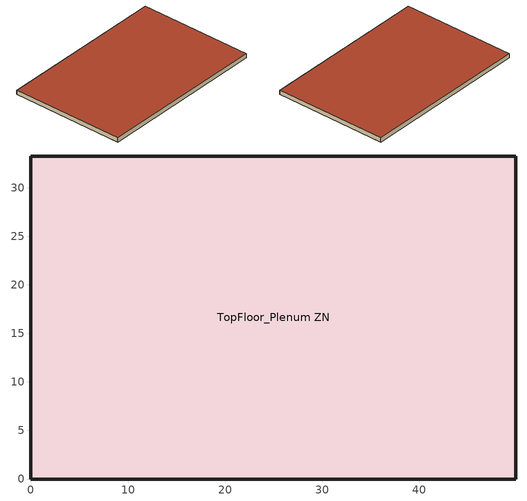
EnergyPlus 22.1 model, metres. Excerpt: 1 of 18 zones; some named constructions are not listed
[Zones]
TopFloor_Plenum ZN
 floor to Perimeter_top_ZN_1 ZN (Plenum Acoustical Tile): 45.34,4.57 49.91,0 0,0 4.57,4.57 z10.67
 floor to Perimeter_top_ZN_2 ZN (Plenum Acoustical Tile): 49.91,33.27 49.91,0 45.34,4.57 45.34,28.7 z10.67
 floor to Perimeter_top_ZN_3 ZN (Plenum Acoustical Tile): 49.91,33.27 45.34,28.7 4.57,28.7 0,33.27 z10.67
 floor to Perimeter_top_ZN_4 ZN (Plenum Acoustical Tile): 0,33.27 4.57,28.7 4.57,4.57 0,0 z10.67
 floor to Core_top ZN (Plenum Acoustical Tile): 45.34,28.7 45.34,4.57 4.57,4.57 4.57,28.7 z10.67
 wall outside (Typical Insulated Steel Framed Exterior Wall R-11.9): 49.91,0 49.91,33.27 0,33.27 0,0 49.91,0 z10.67:11.89
 roof outside (Typical IEAD Roof - Highly Reflective R-25.64): 49.91,0 49.91,33.27 0,33.27 0,0 z11.89
[SizingPeriod:DesignDay] Day of Month=21; Day Type=SummerDesignDay; Dry-Bulb Temperature Range Modifier Type=DefaultMultipliers; Humidity Condition Type=Wetbulb; Barometric Pressure {Pa}=91976; Wind Speed {m/s}=3.3; Wind Direction {deg}=310; Rain Indicator=No; Snow Indicator=No; Daylight Saving Time Indicator=No; Solar Model Indicator=ASHRAETau; Begin Environment Reset Mode=FullResetAtBeginEnvironment
Name | Month | Maximum Dry-Bulb Temperature {C} | Daily Dry-Bulb Temperature Range {deltaC} | Wetbulb or DewPoint at Maximum Dry-Bulb {C} | ASHRAE Clear Sky Optical Depth for Beam Irradiance (taub) | ASHRAE Clear Sky Optical Depth for Diffuse Irradiance (taud)
Tucscon-Davis-Monthan AFB October 5% Condns DB=>MCWB | 10 | 32.4 | 16.4 | 15.4 | 0.299 | 2.567
Tucscon-Davis-Monthan AFB September .4% Condns DB=>MCWB | 9 | 38.9 | 13.2 | 18.8 | 0.336 | 2.519
Tucscon-Davis-Monthan AFB September .4% Condns WB=>MCDB | 9 | 29.1 | 13.2 | 22.5 | 0.336 | 2.519
Tucscon-Davis-Monthan AFB September 2% Condns DB=>MCWB | 9 | 37.5 | 13.2 | 18.1 | 0.336 | 2.519
Tucscon-Davis-Monthan AFB September 2% Condns WB=>MCDB | 9 | 28.5 | 13.2 | 21.8 | 0.336 | 2.519
Tucscon-Davis-Monthan AFB September 5% Condns DB=>MCWB | 9 | 36.3 | 14.8 | 18.3 | 0.336 | 2.519
[Material]
100mm Normalweight concrete floor: Roughness=MediumSmooth; Thickness {m}=0.1016; Conductivity {W/m-K}=2.31; Density {kg/m3}=2322; Specific Heat {J/kg-K}=832; Thermal Absorptance=0.9; Solar Absorptance=0.7; Visible Absorptance=0.7
[Material:NoMass]
CP02 CARPET PAD: Roughness=VeryRough; Thermal Resistance {m2-K/W}=0.21648; Thermal Absorptance=0.9; Solar Absorptance=0.7; Visible Absorptance=0.8
[Construction]
Typical Interior Ceiling: CP02 CARPET PAD, 100mm Normalweight concrete floor
